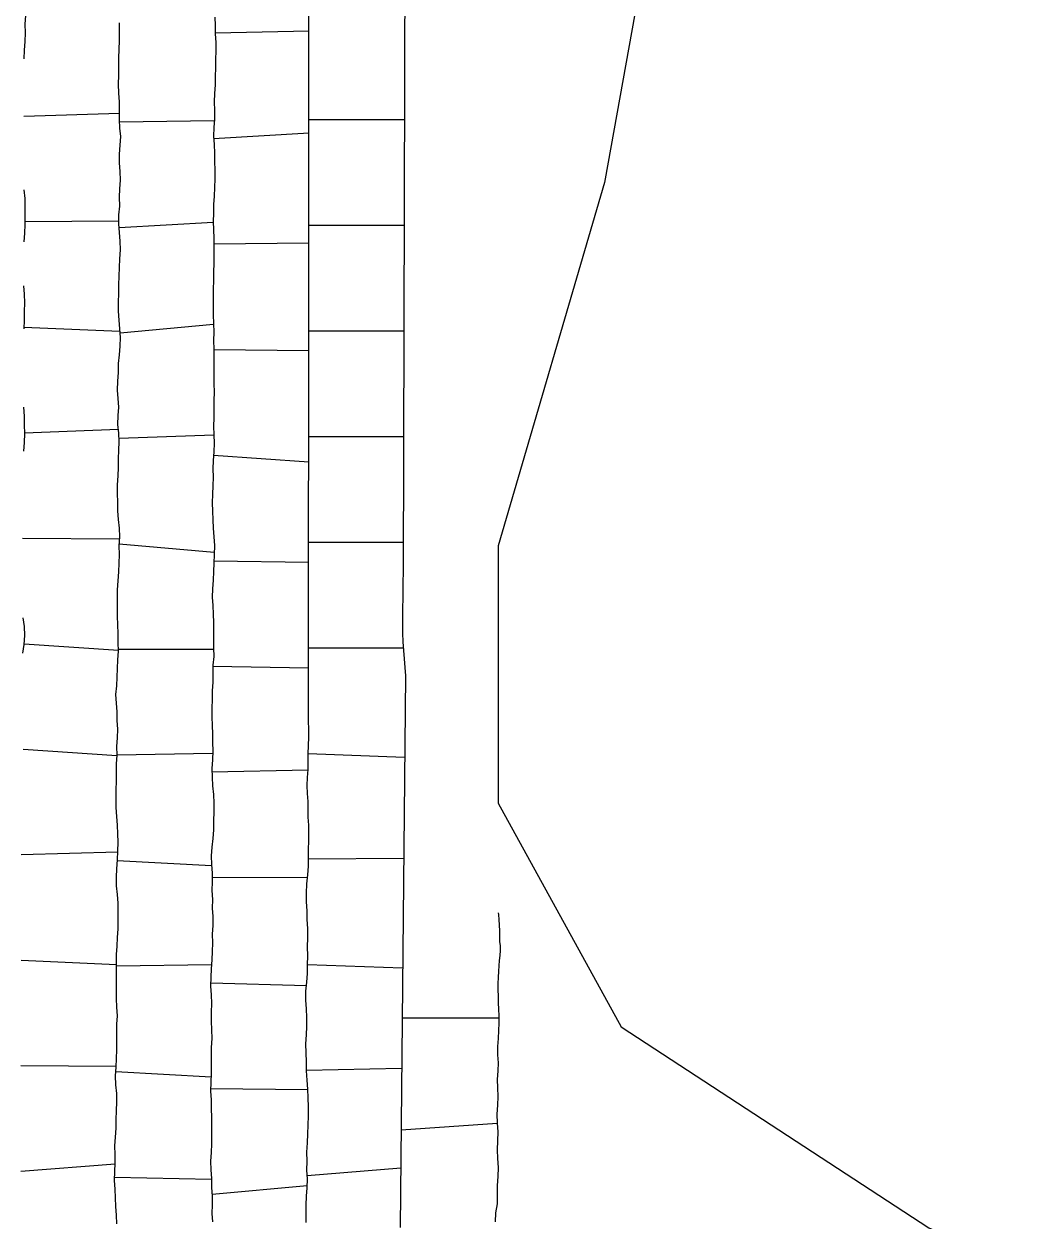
# Model space of a CAD drawing. Extents: x 703186 to 703989, y 1560402 to 1561368.
# Drawn here: x 703446.7 to 703493.7, y 1560737.3 to 1560793.9 of the extents above; entities that cross this region are included whole.
import ezdxf

# ---------------------------------------------------------------- set-up
doc = ezdxf.new("R2010")
doc.units = 0
for name, color, linetype in [('10124_2002_REAL', 30, 'Continuous'), ('AGROCAD PLL', 7, 'Continuous'), ('PANTE_2002', 7, 'Continuous')]:
    doc.layers.add(name, color=color, linetype=linetype)

msp = doc.modelspace()

# ---------------------------------------------------------------- linework, layer by layer
at = {"layer": '10124_2002_REAL'}
for points in [[(703460.0126, 1560737.2164), (703460.0144, 1560737.6168), (703460.0115, 1560738.0332), (703460.0263, 1560738.4586), (703460.0595, 1560738.8622), (703460.0832, 1560739.2877), (703460.0498, 1560739.6991), (703460.0606, 1560740.1215), (703460.0478, 1560740.5428), (703460.0736, 1560740.9841), (703460.1022, 1560741.4143), (703460.1186, 1560741.8266), (703460.1211, 1560742.2595), (703460.1222, 1560742.6853), (703460.1115, 1560743.1207), (703460.0896, 1560743.5302), (703460.0656, 1560743.9536), (703460.0369, 1560744.3885), (703460.0281, 1560744.8221), (703460.0184, 1560745.2403), (703460.0027, 1560745.6674), (703460.0276, 1560746.0961), (703460.041, 1560746.4972), (703460.0438, 1560746.9088), (703460.0313, 1560747.3264), (703460.0044, 1560747.7377), (703460.0081, 1560748.1621), (703460.053, 1560748.5933), (703460.0815, 1560749.0018), (703460.0792, 1560749.412), (703460.0948, 1560749.8374), (703460.0762, 1560750.2657), (703460.0976, 1560750.6924), (703460.089, 1560751.1302), (703460.0639, 1560751.5532), (703460.0709, 1560751.961), (703460.0379, 1560752.3841), (703460.0328, 1560752.8062), (703460.0533, 1560753.2354), (703460.0902, 1560753.661), (703460.1303, 1560754.0819), (703460.1267, 1560754.4907), (703460.1281, 1560754.8827), (703460.1454, 1560755.2624), (703460.1416, 1560755.6528), (703460.1366, 1560756.0206), (703460.1055, 1560756.3971), (703460.1093, 1560756.768), (703460.1136, 1560757.1323), (703460.0756, 1560757.5155), (703460.0646, 1560757.8926), (703460.0857, 1560758.2701), (703460.1168, 1560758.6485), (703460.1149, 1560759.0191), (703460.1068, 1560759.4011), (703460.1214, 1560759.7938), (703460.141, 1560760.1759), (703460.1399, 1560760.5577), (703460.1318, 1560760.9434), (703460.1302, 1560761.3407), (703460.1637, 1560805.3044)], [(703464.6859, 1560797.1146), (703464.6115, 1560767.9603), (703464.5919, 1560767.5529), (703464.5896, 1560767.1424), (703464.5872, 1560766.7303), (703464.5682, 1560766.3201), (703464.5747, 1560765.9149), (703464.5748, 1560765.5049), (703464.5801, 1560765.0972), (703464.5914, 1560764.6905), (703464.6271, 1560764.2834), (703464.6454, 1560763.8852), (703464.6871, 1560763.4787), (703464.7104, 1560763.0772), (703464.462, 1560736.9724)], [(703446.74, 1560794.3313), (703446.7159, 1560793.9149), (703446.7218, 1560793.5051), (703446.7166, 1560793.1), (703446.6803, 1560792.6914), (703446.6548, 1560792.282)], [(703451.0546, 1560737.1586), (703451.0455, 1560737.5596), (703451.0061, 1560737.9657), (703450.9964, 1560738.3832), (703450.978, 1560738.7866), (703450.9515, 1560739.2075), (703450.9609, 1560739.6216), (703450.9774, 1560740.0254), (703450.9862, 1560740.4373), (703450.9727, 1560740.8461), (703450.9906, 1560741.2575), (703451.0242, 1560741.6727), (703451.0358, 1560742.089), (703451.0448, 1560742.4984), (703451.0561, 1560742.9182), (703451.055, 1560743.3228), (703451.0205, 1560743.7355), (703451.0004, 1560744.1502), (703451.024, 1560744.5661), (703451.0484, 1560744.9734), (703451.0628, 1560745.3804), (703451.0601, 1560745.7839), (703451.0634, 1560746.1845), (703451.0685, 1560746.5938), (703451.0855, 1560747.0017), (703451.0626, 1560747.4067), (703451.0437, 1560747.8175), (703451.0454, 1560748.2301), (703451.0524, 1560748.6408), (703451.0518, 1560749.049), (703451.0463, 1560749.4698), (703451.0517, 1560749.8952), (703451.0794, 1560750.2904), (703451.0904, 1560750.6961), (703451.1296, 1560751.1068), (703451.1266, 1560751.501), (703451.1274, 1560751.9062), (703451.1251, 1560752.3268), (703451.0892, 1560752.7386), (703451.0485, 1560753.1509), (703451.0523, 1560753.5552), (703451.0628, 1560753.9589), (703451.0852, 1560754.3773), (703451.1151, 1560754.7951), (703451.1231, 1560755.217), (703451.1104, 1560755.612), (703451.0921, 1560756.0142), (703451.0621, 1560756.4312), (703451.033, 1560756.8476), (703451.0353, 1560757.2623), (703451.0366, 1560757.6888), (703451.0406, 1560758.1002), (703451.0382, 1560758.5056), (703451.046, 1560758.9259), (703451.0691, 1560759.3369), (703451.0615, 1560759.7468), (703451.09, 1560760.1555), (703451.1069, 1560760.5566), (703451.0823, 1560760.9679), (703451.0805, 1560761.3788), (703451.0439, 1560761.7854), (703451.0168, 1560762.2029), (703451.057, 1560762.6116), (703451.0711, 1560763.0161), (703451.0931, 1560763.4351), (703451.113, 1560763.8412), (703451.1328, 1560764.2542), (703451.1319, 1560764.6606), (703451.1229, 1560765.0827), (703451.1152, 1560765.5023), (703451.0948, 1560765.9115), (703451.0872, 1560766.3255), (703451.0975, 1560766.7451), (703451.0901, 1560767.1593), (703451.1181, 1560767.5811), (703451.1622, 1560768.008), (703451.1662, 1560768.4219), (703451.1839, 1560768.833), (703451.1655, 1560769.2426), (703451.2024, 1560769.6615), (703451.1884, 1560770.0648), (703451.1356, 1560770.4758), (703451.1077, 1560770.8936), (703451.1085, 1560771.3103), (703451.0977, 1560771.714), (703451.0905, 1560772.1244), (703451.1242, 1560772.5425), (703451.1334, 1560772.9454), (703451.1385, 1560773.3487), (703451.1566, 1560773.7583), (703451.1696, 1560774.1604), (703451.1552, 1560774.5635), (703451.1138, 1560774.9814), (703451.1171, 1560775.4006), (703451.1522, 1560775.8035), (703451.1262, 1560776.2027), (703451.097, 1560776.605), (703451.1049, 1560777.0307), (703451.1381, 1560777.4437), (703451.1435, 1560777.8694), (703451.1883, 1560778.2825), (703451.2207, 1560778.6898), (703451.235, 1560779.0997), (703451.1966, 1560779.5124), (703451.1728, 1560779.9221), (703451.1331, 1560780.3459), (703451.1357, 1560780.7653), (703451.1565, 1560781.1789), (703451.1562, 1560781.5853), (703451.1699, 1560781.9936), (703451.1904, 1560782.4043), (703451.2099, 1560782.8233), (703451.2304, 1560783.2405), (703451.2112, 1560783.6556), (703451.1801, 1560784.063), (703451.1575, 1560784.4724), (703451.1628, 1560784.8933), (703451.1984, 1560785.3124), (703451.1868, 1560785.7302), (703451.2063, 1560786.1378), (703451.2274, 1560786.5444), (703451.2241, 1560786.9516), (703451.1926, 1560787.3557), (703451.1878, 1560787.7778), (703451.2244, 1560788.2034), (703451.2449, 1560788.6039), (703451.1982, 1560788.9948), (703451.1919, 1560789.4089), (703451.1894, 1560789.831), (703451.1837, 1560790.2419), (703451.1511, 1560790.6601), (703451.1465, 1560791.0856), (703451.1511, 1560791.5089), (703451.1561, 1560791.9106), (703451.1541, 1560792.3225), (703451.1725, 1560792.7289), (703451.19, 1560793.1493), (703451.182, 1560793.5658), (703451.1805, 1560793.9824)], [(703455.6998, 1560794.2555), (703455.7114, 1560793.858), (703455.7201, 1560793.464), (703455.7437, 1560793.0594), (703455.7504, 1560792.6529), (703455.7315, 1560792.243), (703455.7244, 1560791.8509), (703455.7099, 1560791.4482), (703455.7112, 1560791.0447), (703455.6858, 1560790.6492), (703455.6654, 1560790.2476), (703455.6813, 1560789.8423), (703455.6747, 1560789.4296), (703455.6437, 1560789.0262), (703455.6333, 1560788.6267), (703455.6572, 1560788.222), (703455.6808, 1560787.8198), (703455.6815, 1560787.4173), (703455.6909, 1560787.0066), (703455.701, 1560786.6045), (703455.6847, 1560786.188), (703455.6616, 1560785.7883), (703455.6405, 1560785.3826), (703455.6286, 1560784.9853), (703455.6221, 1560784.5903), (703455.6263, 1560784.1944), (703455.6467, 1560783.7977), (703455.6515, 1560783.3906), (703455.6481, 1560782.9942), (703455.6452, 1560782.5911), (703455.6407, 1560782.1966), (703455.6362, 1560781.7918), (703455.6239, 1560781.3877), (703455.6181, 1560780.9734), (703455.6247, 1560780.5688), (703455.6163, 1560780.1635), (703455.634, 1560779.7578), (703455.6432, 1560779.3507), (703455.6387, 1560778.9455), (703455.6502, 1560778.5423), (703455.6468, 1560778.1336), (703455.6438, 1560777.7324), (703455.6511, 1560777.331), (703455.6529, 1560776.9204), (703455.6592, 1560776.5121), (703455.6506, 1560776.1102), (703455.6491, 1560775.7094), (703455.6555, 1560775.3013), (703455.6408, 1560774.8962), (703455.6419, 1560774.4952), (703455.6574, 1560774.0923), (703455.6453, 1560773.6809), (703455.6171, 1560773.2754), (703455.6067, 1560772.8811), (703455.6127, 1560772.4867), (703455.6044, 1560772.0776), (703455.5892, 1560771.6781), (703455.5782, 1560771.2758), (703455.5885, 1560770.8734), (703455.5986, 1560770.4647), (703455.6177, 1560770.0692), (703455.6492, 1560769.6598), (703455.6777, 1560769.2443), (703455.6585, 1560768.8284), (703455.6518, 1560768.4185), (703455.631, 1560768.0205), (703455.6181, 1560767.6099), (703455.5853, 1560767.2083), (703455.5742, 1560766.8105), (703455.5945, 1560766.4122), (703455.616, 1560766.0026), (703455.6272, 1560765.6025), (703455.6275, 1560765.1965), (703455.627, 1560764.7922), (703455.6414, 1560764.3995), (703455.6515, 1560763.9952), (703455.6079, 1560763.5902), (703455.6021, 1560763.1904), (703455.6035, 1560762.7912), (703455.5727, 1560762.3746), (703455.5721, 1560761.9602), (703455.5573, 1560761.5594), (703455.5604, 1560761.1479), (703455.5767, 1560760.7399), (703455.5933, 1560760.3341), (703455.5888, 1560759.9279), (703455.5972, 1560759.5279), (703455.5885, 1560759.1158), (703455.559, 1560758.7008), (703455.567, 1560758.2946), (703455.5939, 1560757.8844), (703455.6292, 1560757.4745), (703455.645, 1560757.0601), (703455.6544, 1560756.645), (703455.6408, 1560756.2203), (703455.6283, 1560755.8014), (703455.5968, 1560755.3903), (703455.5535, 1560754.9764), (703455.5217, 1560754.5703), (703455.5402, 1560754.1616), (703455.5635, 1560753.7464), (703455.5648, 1560753.3347), (703455.5593, 1560752.925), (703455.5797, 1560752.5067), (703455.5768, 1560752.0917), (703455.603, 1560751.691), (703455.6009, 1560751.2718), (703455.577, 1560750.8538), (703455.5872, 1560750.4565), (703455.5739, 1560750.0419), (703455.5549, 1560749.6406), (703455.521, 1560749.2244), (703455.5093, 1560748.8185), (703455.4979, 1560748.3951), (703455.5163, 1560747.9821), (703455.5317, 1560747.5715), (703455.5161, 1560747.1614), (703455.5221, 1560746.7427), (703455.5332, 1560746.3273), (703455.5476, 1560745.917), (703455.5208, 1560745.5026), (703455.5186, 1560745.0879), (703455.5183, 1560744.6774), (703455.5272, 1560744.264), (703455.5009, 1560743.8495), (703455.497, 1560743.4292), (703455.52, 1560743.0268), (703455.5299, 1560742.6056), (703455.5335, 1560742.1823), (703455.5312, 1560741.7775), (703455.5422, 1560741.3563), (703455.5408, 1560740.9339), (703455.5296, 1560740.5263), (703455.4973, 1560740.1099), (703455.5115, 1560739.7071), (703455.5419, 1560739.2949), (703455.5402, 1560738.8768), (703455.5769, 1560738.4692), (703455.5635, 1560738.0553), (703455.5533, 1560737.6455), (703455.5864, 1560737.2462)], [(703446.6635, 1560786.0794), (703446.7153, 1560785.67), (703446.7125, 1560785.2706), (703446.7127, 1560784.8556), (703446.7162, 1560784.4414), (703446.7005, 1560784.0316), (703446.6653, 1560783.6197)], [(703446.6492, 1560781.548), (703446.6726, 1560781.1388), (703446.6993, 1560780.7343), (703446.6844, 1560780.3249), (703446.6772, 1560779.9154), (703446.6596, 1560779.5034)], [(703446.6525, 1560775.7907), (703446.675, 1560775.3708), (703446.6842, 1560774.9559), (703446.6991, 1560774.5466), (703446.6725, 1560774.1267), (703446.6426, 1560773.7086)], [(703446.6181, 1560765.8343), (703446.6758, 1560765.417), (703446.6984, 1560764.9893), (703446.6699, 1560764.565), (703446.6049, 1560764.1581)], [(703469.1031, 1560751.8758), (703469.1084, 1560751.7881), (703469.1196, 1560751.7152), (703469.1308, 1560751.619), (703469.1333, 1560751.4913), (703469.149, 1560751.356), (703469.148, 1560751.2279), (703469.1544, 1560751.0806), (703469.1538, 1560750.9051), (703469.1597, 1560750.7101), (703469.1576, 1560750.5175), (703469.1874, 1560750.3127), (703469.2004, 1560750.079), (703469.1781, 1560749.8487), (703469.1399, 1560749.613), (703469.1224, 1560749.3662), (703469.1161, 1560749.1023), (703469.0998, 1560748.8141), (703469.0894, 1560748.5217), (703469.0898, 1560748.2228), (703469.1021, 1560747.9221), (703469.1044, 1560747.6115), (703469.1088, 1560747.3113), (703469.1236, 1560746.9873), (703469.1234, 1560746.6454), (703469.1207, 1560746.2952), (703469.0954, 1560745.9301), (703469.0667, 1560745.5456), (703469.0688, 1560745.1561), (703469.1036, 1560744.7744), (703469.0836, 1560744.3852), (703469.049, 1560743.9834), (703469.0659, 1560743.5875), (703469.0787, 1560743.1699), (703469.0732, 1560742.7635), (703469.0407, 1560742.3406), (703469.0487, 1560741.9224), (703469.0781, 1560741.4995), (703469.0675, 1560741.0721), (703469.045, 1560740.6561), (703469.0604, 1560740.2441), (703469.0965, 1560739.8166), (703469.0866, 1560739.3906), (703469.0536, 1560738.9649), (703469.0588, 1560738.5326), (703469.0463, 1560738.0941), (703468.9692, 1560737.6669), (703468.9635, 1560737.2521)]]:
    msp.add_lwpolyline(points, dxfattribs=at)
at = {"layer": 'AGROCAD PLL', "color": 5, "true_color": 0x0000ff}
for points in [[(703455.719, 1560793.5146), (703460.1548, 1560793.6125)], [(703446.715, 1560784.5779), (703451.1593, 1560784.6154)], [(703451.215, 1560779.3143), (703455.6347, 1560779.7255)], [(703446.6976, 1560774.5882), (703451.1367, 1560774.7498)], [(703446.6362, 1560759.6182), (703451.0676, 1560759.3102)], [(703460.0712, 1560739.4359), (703464.4889, 1560739.7946)]]:
    msp.add_lwpolyline(points, dxfattribs=at)
at = {"layer": 'AGROCAD PLL', "color": 3, "true_color": 0x00ff00}
for points in [[(703446.6552, 1560789.5731), (703451.1901, 1560789.7067)], [(703451.1936, 1560789.2975), (703455.6698, 1560789.3656)], [(703460.1516, 1560789.4104), (703464.6662, 1560789.407)], [(703455.6396, 1560788.5193), (703460.1511, 1560788.7858)], [(703451.1666, 1560784.3067), (703455.6225, 1560784.5526)], [(703460.1478, 1560784.4104), (703464.6535, 1560784.407)], [(703455.6499, 1560783.5231), (703460.1471, 1560783.5761)], [(703446.663, 1560779.5835), (703451.208, 1560779.3894)], [(703460.144, 1560779.4104), (703464.6407, 1560779.407)], [(703455.65, 1560778.5242), (703460.1433, 1560778.4869)], [(703451.1637, 1560774.3263), (703455.6419, 1560774.4862)], [(703451.1637, 1560774.3263), (703455.6422, 1560774.4862)], [(703460.1402, 1560774.4104), (703464.628, 1560774.407)], [(703455.6345, 1560773.5256), (703460.1392, 1560773.2124)], [(703460.1363, 1560769.4104), (703464.6152, 1560769.407)], [(703451.1736, 1560769.3345), (703455.6636, 1560768.939)], [(703455.6536, 1560768.5303), (703460.1356, 1560768.4571)], [(703446.6726, 1560764.605), (703451.1327, 1560764.3054)], [(703451.1326, 1560764.3398), (703455.6426, 1560764.3498)], [(703460.1325, 1560764.4104), (703464.6163, 1560764.407)], [(703455.6071, 1560763.5366), (703460.1318, 1560763.4709)], [(703451.0689, 1560759.3482), (703455.5952, 1560759.4322)], [(703451.0839, 1560754.3529), (703455.5429, 1560754.1142)], [(703460.1273, 1560754.4171), (703464.6284, 1560754.4567)], [(703455.5641, 1560753.549), (703460.0817, 1560753.5633)], [(703446.529, 1560749.6304), (703451.047, 1560749.4173)], [(703451.0477, 1560749.3602), (703455.5368, 1560749.4189)], [(703460.0797, 1560749.4245), (703464.5789, 1560749.2595)], [(703455.5022, 1560748.5535), (703460.0361, 1560748.4315)], [(703446.5127, 1560744.6389), (703451.0264, 1560744.606)], [(703460.0361, 1560744.4303), (703464.5338, 1560744.5216)], [(703451.0125, 1560744.3631), (703455.5173, 1560744.1075)], [(703446.5143, 1560739.644), (703450.976, 1560739.9923)], [(703455.5686, 1560738.5618), (703460.0653, 1560738.9667)]]:
    msp.add_lwpolyline(points, dxfattribs=at)
at = {"layer": 'AGROCAD PLL', "color": 1, "true_color": 0xff0000}
for points in [[(703446.6, 1560769.593), (703451.1943, 1560769.57)], [(703460.1072, 1560759.4113), (703464.6739, 1560759.2415)], [(703455.5622, 1560758.54), (703460.1153, 1560758.6296)], [(703446.5376, 1560754.6281), (703451.1124, 1560754.757)], [(703469.1235, 1560746.8873), (703464.5564, 1560746.89)], [(703455.4982, 1560743.5568), (703460.0905, 1560743.5142)], [(703469.0506, 1560741.8948), (703464.5058, 1560741.5789)], [(703450.9551, 1560739.3683), (703455.5418, 1560739.2641)]]:
    msp.add_lwpolyline(points, dxfattribs=at)
at = {"layer": 'PANTE_2002'}
msp.add_lwpolyline([(703493.9674, 1560862.1032), (703488.4112, 1560847.0219), (703477.5632, 1560825.3261), (703475.182, 1560814.7427), (703477.0341, 1560802.5719), (703474.1236, 1560786.4322), (703469.0966, 1560769.2343), (703469.0966, 1560757.0634), (703474.9174, 1560746.4801), (703489.4695, 1560736.9551), (703501.905, 1560731.6634)], dxfattribs=at)

doc.saveas('drawing.dxf')
